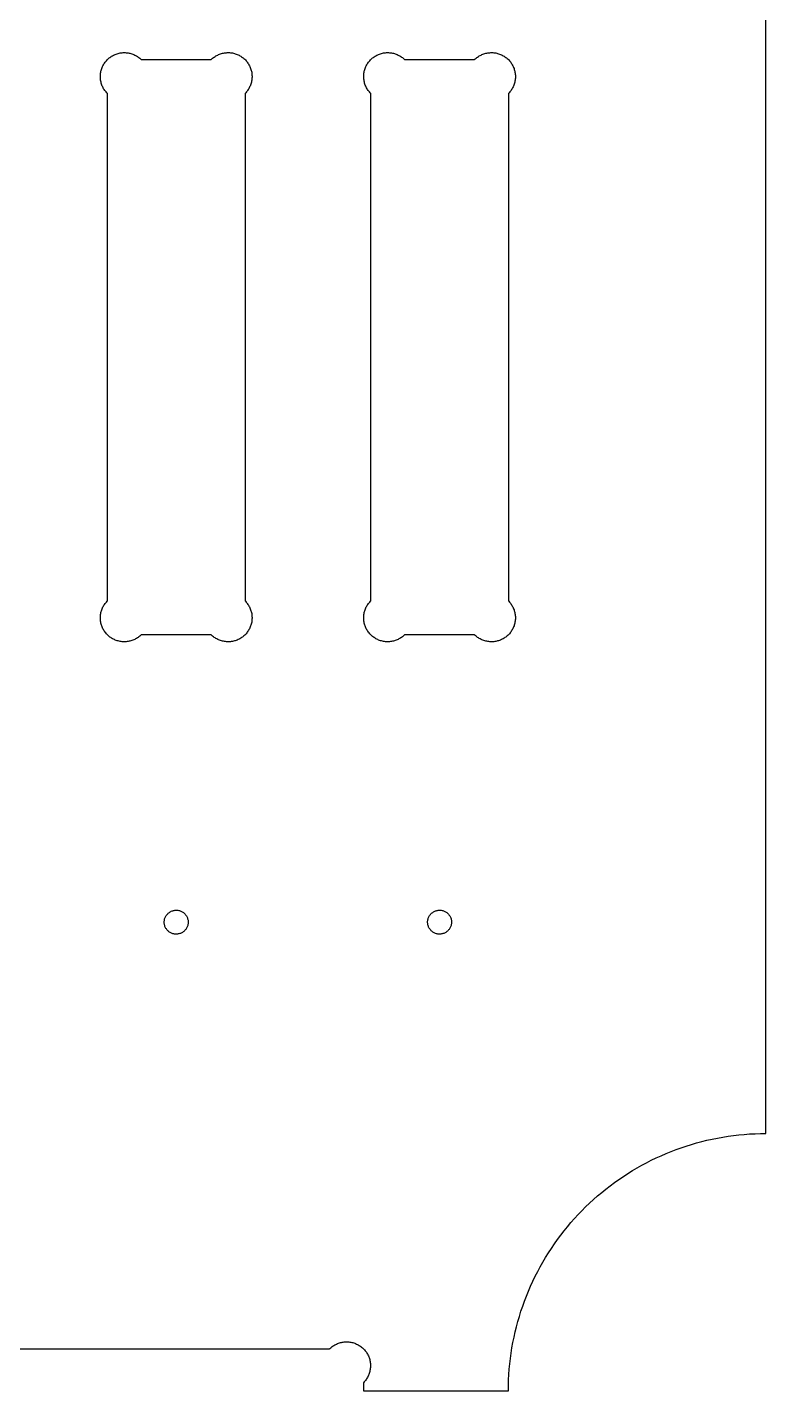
# Model space of a CAD drawing. Extents: x 0 to 96, y 0 to 48.
# Drawn here: x 83.77 to 87.63, y 23.28 to 30.4 of the extents above; entities that cross this region are included whole.
import ezdxf

# ---------------------------------------------------------------- set-up
doc = ezdxf.new("R2010")
doc.units = 0
doc.layers.add('Layer_1', color=7, linetype='CONTINUOUS')

msp = doc.modelspace()

# ---------------------------------------------------------------- linework, layer by layer
at = {"layer": 'Layer_1', "color": 7}
for p, q in [((87.630359, 24.620122), (87.630359, 46.182721)), ((84.269729, 30.264571), (84.274847, 30.26496)), ((84.274847, 30.264964), (84.279964, 30.26512)), ((84.279964, 30.265122), (84.285477, 30.265122)), ((84.285477, 30.265083), (84.290594, 30.264806)), ((84.814217, 30.264808), (84.819336, 30.265086)), ((84.819336, 30.265083), (84.824847, 30.265083)), ((84.824847, 30.265122), (84.829964, 30.264967)), ((84.829964, 30.264964), (84.835083, 30.264576)), ((85.644532, 30.264571), (85.650043, 30.26496)), ((85.650043, 30.264964), (85.655162, 30.26512)), ((85.655162, 30.265122), (85.66028, 30.265122)), ((85.66028, 30.265083), (85.665792, 30.264806)), ((86.189413, 30.264808), (86.194532, 30.265086)), ((86.194532, 30.265083), (86.19965, 30.265083)), ((86.19965, 30.265122), (86.204768, 30.264967)), ((86.204768, 30.264964), (86.21028, 30.264576)), ((84.16776, 30.19217), (84.170122, 30.196894)), ((84.170122, 30.196894), (84.172484, 30.2015)), ((84.172484, 30.2015), (84.175241, 30.206028)), ((84.175241, 30.206028), (84.177997, 30.210398)), ((84.177997, 30.210398), (84.181146, 30.21465)), ((84.181146, 30.21465), (84.184296, 30.218823)), ((84.184296, 30.218823), (84.187839, 30.2228)), ((84.187839, 30.2228), (84.191382, 30.226658)), ((84.191382, 30.226658), (84.194926, 30.230359)), ((84.194926, 30.230359), (84.198862, 30.233902)), ((84.198862, 30.233902), (84.2028, 30.237288)), ((84.2028, 30.237288), (84.206737, 30.240477)), ((84.206737, 30.240477), (84.211068, 30.243508)), ((84.211068, 30.243508), (84.215398, 30.246382)), ((84.215398, 30.246382), (84.220122, 30.24906)), ((84.220122, 30.24906), (84.224847, 30.2515)), ((84.224847, 30.2515), (84.229571, 30.253783)), ((84.229571, 30.253783), (84.234296, 30.25587)), ((84.234296, 30.25587), (84.23902, 30.25776)), ((84.23902, 30.25776), (84.244138, 30.259413)), ((84.244138, 30.259413), (84.249257, 30.26087)), ((84.249257, 30.26087), (84.253981, 30.26213)), ((84.253981, 30.26213), (84.259492, 30.263152)), ((84.259492, 30.263154), (84.264611, 30.263977)), ((84.264611, 30.263981), (84.269729, 30.26457)), ((84.290594, 30.264808), (84.295713, 30.264297)), ((84.295713, 30.264296), (84.300831, 30.263584)), ((84.300831, 30.263587), (84.306343, 30.262676)), ((84.306343, 30.262681), (84.311068, 30.26154)), ((84.311068, 30.26154), (84.316186, 30.260162)), ((84.316186, 30.260162), (84.321303, 30.258627)), ((84.321303, 30.258627), (84.326422, 30.256854)), ((84.326422, 30.256854), (84.331146, 30.254847)), ((84.331146, 30.254847), (84.33587, 30.252681)), ((84.33587, 30.252681), (84.340594, 30.250319)), ((84.340594, 30.250319), (84.344926, 30.247721)), ((84.344926, 30.247721), (84.34965, 30.244964)), ((84.34965, 30.244964), (84.353981, 30.242012)), ((84.353981, 30.242012), (84.357918, 30.238902)), ((84.357918, 30.238902), (84.362249, 30.235634)), ((84.362249, 30.235634), (84.366186, 30.23217)), ((84.366186, 30.23217), (84.369729, 30.228548)), ((84.369729, 30.228548), (84.735083, 30.228548)), ((84.735083, 30.228548), (84.738627, 30.23217)), ((84.738627, 30.23217), (84.742563, 30.235634)), ((84.742563, 30.235634), (84.746894, 30.238902)), ((84.746894, 30.238902), (84.750831, 30.242012)), ((84.750831, 30.242012), (84.755162, 30.244964)), ((84.755162, 30.244964), (84.759887, 30.247721)), ((84.759887, 30.247721), (84.764217, 30.250319)), ((84.764217, 30.250319), (84.768941, 30.252681)), ((84.768941, 30.252681), (84.773666, 30.254847)), ((84.773666, 30.254847), (84.778784, 30.256854)), ((84.778784, 30.256854), (84.783508, 30.258627)), ((84.783508, 30.258627), (84.788627, 30.260162)), ((84.788627, 30.260162), (84.793744, 30.26154)), ((84.793744, 30.26154), (84.798862, 30.262681)), ((84.798862, 30.262681), (84.803981, 30.263592)), ((84.803981, 30.263587), (84.809099, 30.264298)), ((84.809099, 30.264296), (84.814217, 30.264807)), ((84.835083, 30.264571), (84.840201, 30.263982)), ((84.840201, 30.263981), (84.845713, 30.263159)), ((84.845713, 30.263154), (84.850831, 30.262132)), ((84.850831, 30.26213), (84.855949, 30.26087)), ((84.855949, 30.26087), (84.860673, 30.259413)), ((84.860673, 30.259413), (84.865792, 30.25776)), ((84.865792, 30.25776), (84.870517, 30.25587)), ((84.870517, 30.25587), (84.875634, 30.253783)), ((84.875634, 30.253783), (84.880359, 30.2515)), ((84.880359, 30.2515), (84.884689, 30.24906)), ((84.884689, 30.24906), (84.889413, 30.246382)), ((84.889413, 30.246382), (84.893744, 30.243508)), ((84.893744, 30.243508), (84.898076, 30.240477)), ((84.898076, 30.240477), (84.902012, 30.237288)), ((84.902012, 30.237288), (84.905949, 30.233902)), ((84.905949, 30.233902), (84.909887, 30.230359)), ((84.909887, 30.230359), (84.913823, 30.226658)), ((84.913823, 30.226658), (84.917367, 30.2228)), ((84.917367, 30.2228), (84.920517, 30.218823)), ((84.920517, 30.218823), (84.923666, 30.21465)), ((84.923666, 30.21465), (84.926816, 30.210398)), ((84.926816, 30.210398), (84.929571, 30.206028)), ((84.929571, 30.206028), (84.932327, 30.2015)), ((84.932327, 30.2015), (84.934689, 30.196894)), ((84.934689, 30.196894), (84.937051, 30.19217)), ((85.542957, 30.19217), (85.544926, 30.196894)), ((85.544926, 30.196894), (85.547681, 30.2015)), ((85.547681, 30.2015), (85.550043, 30.206028)), ((85.550043, 30.206028), (85.553193, 30.210398)), ((85.553193, 30.210398), (85.555949, 30.21465)), ((85.555949, 30.21465), (85.559492, 30.218823)), ((85.559492, 30.218823), (85.562642, 30.2228)), ((85.562642, 30.2228), (85.566186, 30.226658)), ((85.566186, 30.226658), (85.570122, 30.230359)), ((85.570122, 30.230359), (85.573666, 30.233902)), ((85.573666, 30.233902), (85.577603, 30.237288)), ((85.577603, 30.237288), (85.581933, 30.240477)), ((85.581933, 30.240477), (85.586264, 30.243508)), ((85.586264, 30.243508), (85.590594, 30.246382)), ((85.590594, 30.246382), (85.594926, 30.24906)), ((85.594926, 30.24906), (85.59965, 30.2515)), ((85.59965, 30.2515), (85.604374, 30.253783)), ((85.604374, 30.253783), (85.609099, 30.25587)), ((85.609099, 30.25587), (85.614217, 30.25776)), ((85.614217, 30.25776), (85.618941, 30.259413)), ((85.618941, 30.259413), (85.62406, 30.26087)), ((85.62406, 30.26087), (85.629178, 30.26213)), ((85.629178, 30.26213), (85.634296, 30.263152)), ((85.634296, 30.263154), (85.639413, 30.263977)), ((85.639413, 30.263981), (85.644532, 30.26457)), ((85.665792, 30.264808), (85.67091, 30.264297)), ((85.67091, 30.264296), (85.676028, 30.263584)), ((85.676028, 30.263587), (85.681146, 30.262676)), ((85.681146, 30.262681), (85.686264, 30.26154)), ((85.686264, 30.26154), (85.691382, 30.260162)), ((85.691382, 30.260162), (85.6965, 30.258627)), ((85.6965, 30.258627), (85.701224, 30.256854)), ((85.701224, 30.256854), (85.705949, 30.254847)), ((85.705949, 30.254847), (85.710673, 30.252681)), ((85.710673, 30.252681), (85.715398, 30.250319)), ((85.715398, 30.250319), (85.720122, 30.247721)), ((85.720122, 30.247721), (85.724453, 30.244964)), ((85.724453, 30.244964), (85.728784, 30.242012)), ((85.728784, 30.242012), (85.733114, 30.238902)), ((85.733114, 30.238902), (85.737051, 30.235634)), ((85.737051, 30.235634), (85.740989, 30.23217)), ((85.740989, 30.23217), (85.744926, 30.228548)), ((85.744926, 30.228548), (86.109887, 30.228548)), ((86.109887, 30.228548), (86.113823, 30.23217)), ((86.113823, 30.23217), (86.11776, 30.235634)), ((86.11776, 30.235634), (86.121698, 30.238902)), ((86.121698, 30.238902), (86.126028, 30.242012)), ((86.126028, 30.242012), (86.130359, 30.244964)), ((86.130359, 30.244964), (86.134689, 30.247721)), ((86.134689, 30.247721), (86.139413, 30.250319)), ((86.139413, 30.250319), (86.144138, 30.252681)), ((86.144138, 30.252681), (86.148862, 30.254847)), ((86.148862, 30.254847), (86.153587, 30.256854)), ((86.153587, 30.256854), (86.158706, 30.258627)), ((86.158706, 30.258627), (86.16343, 30.260162)), ((86.16343, 30.260162), (86.168548, 30.26154)), ((86.168548, 30.26154), (86.173666, 30.262681)), ((86.173666, 30.262681), (86.178784, 30.263592)), ((86.178784, 30.263587), (86.183902, 30.264298)), ((86.183902, 30.264296), (86.189413, 30.264807)), ((86.21028, 30.264571), (86.215398, 30.263982)), ((86.215398, 30.263981), (86.220517, 30.263159)), ((86.220517, 30.263154), (86.225634, 30.262132)), ((86.225634, 30.26213), (86.230752, 30.26087)), ((86.230752, 30.26087), (86.23587, 30.259413)), ((86.23587, 30.259413), (86.240594, 30.25776)), ((86.240594, 30.25776), (86.245713, 30.25587)), ((86.245713, 30.25587), (86.250438, 30.253783)), ((86.250438, 30.253783), (86.255162, 30.2515)), ((86.255162, 30.2515), (86.259887, 30.24906)), ((86.259887, 30.24906), (86.264217, 30.246382)), ((86.264217, 30.246382), (86.268548, 30.243508)), ((86.268548, 30.243508), (86.272879, 30.240477)), ((86.272879, 30.240477), (86.277209, 30.237288)), ((86.277209, 30.237288), (86.281146, 30.233902)), ((86.281146, 30.233902), (86.285083, 30.230359)), ((86.285083, 30.230359), (86.288627, 30.226658)), ((86.288627, 30.226658), (86.29217, 30.2228)), ((86.29217, 30.2228), (86.295713, 30.218823)), ((86.295713, 30.218823), (86.298862, 30.21465)), ((86.298862, 30.21465), (86.301619, 30.210398)), ((86.301619, 30.210398), (86.304768, 30.206028)), ((86.304768, 30.206028), (86.30713, 30.2015)), ((86.30713, 30.2015), (86.309887, 30.196894)), ((86.309887, 30.196894), (86.312249, 30.19217)), ((84.156343, 30.141461), (84.156732, 30.146698)), ((84.156343, 30.136224), (84.156343, 30.141461)), ((84.156737, 30.130989), (84.156348, 30.136224)), ((84.156737, 30.146698), (84.157126, 30.151894)), ((84.15713, 30.125792), (84.156741, 30.130989)), ((84.157918, 30.120594), (84.157129, 30.125792)), ((84.15713, 30.151894), (84.157519, 30.157091)), ((84.157524, 30.157091), (84.158313, 30.162288)), ((84.158311, 30.162288), (84.159492, 30.167406)), ((84.159492, 30.167406), (84.160673, 30.172484)), ((84.160673, 30.172484), (84.162249, 30.177524)), ((84.162249, 30.177524), (84.163823, 30.182484)), ((84.163823, 30.182484), (84.165792, 30.187367)), ((84.165792, 30.187367), (84.16776, 30.19217)), ((84.937051, 30.19217), (84.93902, 30.187367)), ((84.93902, 30.187367), (84.940989, 30.182484)), ((84.940989, 30.182484), (84.942563, 30.177524)), ((84.942563, 30.177524), (84.944138, 30.172484)), ((84.944138, 30.172484), (84.945319, 30.167406)), ((84.945319, 30.167406), (84.9465, 30.162288)), ((84.9465, 30.162288), (84.947289, 30.157091)), ((84.947681, 30.125792), (84.946892, 30.120594)), ((84.947288, 30.157091), (84.947677, 30.151894)), ((84.947681, 30.151894), (84.94807, 30.146698)), ((84.948076, 30.130989), (84.947687, 30.125792)), ((84.948076, 30.146698), (84.948464, 30.141461)), ((84.948469, 30.136224), (84.94808, 30.130989)), ((84.948469, 30.141461), (84.948469, 30.136224)), ((85.53154, 30.146698), (85.531929, 30.151894)), ((85.53154, 30.141461), (85.53154, 30.146698)), ((85.53154, 30.136224), (85.53154, 30.141461)), ((85.531933, 30.130989), (85.531544, 30.136224)), ((85.531933, 30.151894), (85.532722, 30.157091)), ((85.532327, 30.125792), (85.531938, 30.130989)), ((85.533114, 30.120594), (85.532326, 30.125792)), ((85.532721, 30.157091), (85.53351, 30.162288)), ((85.533508, 30.162288), (85.534297, 30.167406)), ((85.534296, 30.167406), (85.53587, 30.172484)), ((85.53587, 30.172484), (85.537051, 30.177524)), ((85.537051, 30.177524), (85.53902, 30.182484)), ((85.53902, 30.182484), (85.540594, 30.187367)), ((85.540594, 30.187367), (85.542957, 30.19217)), ((86.312249, 30.19217), (86.314217, 30.187367)), ((86.314217, 30.187367), (86.316186, 30.182484)), ((86.316186, 30.182484), (86.31776, 30.177524)), ((86.31776, 30.177524), (86.319336, 30.172484)), ((86.319336, 30.172484), (86.320517, 30.167406)), ((86.320517, 30.167406), (86.321306, 30.162288)), ((86.321303, 30.162288), (86.322092, 30.157091)), ((86.322484, 30.125792), (86.321696, 30.120594)), ((86.322091, 30.157091), (86.32288, 30.151894)), ((86.323272, 30.130989), (86.322483, 30.125792)), ((86.322879, 30.151894), (86.323268, 30.146698)), ((86.323272, 30.146698), (86.323272, 30.141461)), ((86.323272, 30.141461), (86.323272, 30.136224)), ((86.323272, 30.136224), (86.323272, 30.130989)), ((84.159099, 30.115438), (84.157918, 30.120594)), ((84.159887, 30.110319), (84.159098, 30.115438)), ((84.161461, 30.10528), (84.159887, 30.110319)), ((84.163036, 30.10028), (84.161461, 30.10528)), ((84.164611, 30.095359), (84.163036, 30.10028)), ((84.166579, 30.090517), (84.164611, 30.095359)), ((84.168941, 30.085752), (84.166579, 30.090517)), ((84.171303, 30.081068), (84.168941, 30.085752)), ((84.173666, 30.0765), (84.171303, 30.081068)), ((84.176422, 30.072051), (84.173666, 30.0765)), ((84.179571, 30.067721), (84.176422, 30.072051)), ((84.182721, 30.063508), (84.179571, 30.067721)), ((84.18587, 30.059453), (84.182721, 30.063508)), ((84.189413, 30.055517), (84.18587, 30.059453)), ((84.192957, 30.051737), (84.189413, 30.055517)), ((84.192957, 27.401382), (84.192957, 30.051737)), ((84.915398, 30.055517), (84.911854, 30.051737)), ((84.911854, 30.051737), (84.911854, 27.401382)), ((84.918941, 30.059453), (84.915398, 30.055517)), ((84.922091, 30.063508), (84.918941, 30.059453)), ((84.925241, 30.067721), (84.922091, 30.063508)), ((84.92839, 30.072051), (84.925241, 30.067721)), ((84.931146, 30.0765), (84.92839, 30.072051)), ((84.933508, 30.081068), (84.931146, 30.0765)), ((84.93587, 30.085752), (84.933508, 30.081068)), ((84.938232, 30.090517), (84.93587, 30.085752)), ((84.940201, 30.095359), (84.938232, 30.090517)), ((84.941776, 30.10028), (84.940201, 30.095359)), ((84.943351, 30.10528), (84.941776, 30.10028)), ((84.944926, 30.110319), (84.943351, 30.10528)), ((84.946107, 30.115438), (84.944926, 30.110319)), ((84.946894, 30.120594), (84.946106, 30.115438)), ((85.533902, 30.115438), (85.533113, 30.120594)), ((85.535083, 30.110319), (85.533902, 30.115438)), ((85.536264, 30.10528), (85.535083, 30.110319)), ((85.537839, 30.10028), (85.536264, 30.10528)), ((85.539808, 30.095359), (85.537839, 30.10028)), ((85.541776, 30.090517), (85.539808, 30.095359)), ((85.543744, 30.085752), (85.541776, 30.090517)), ((85.546107, 30.081068), (85.543744, 30.085752)), ((85.548862, 30.0765), (85.546107, 30.081068)), ((85.551619, 30.072051), (85.548862, 30.0765)), ((85.554374, 30.067721), (85.551619, 30.072051)), ((85.557524, 30.063508), (85.554374, 30.067721)), ((85.561068, 30.059453), (85.557524, 30.063508)), ((85.564611, 30.055517), (85.561068, 30.059453)), ((85.568154, 30.051737), (85.564611, 30.055517)), ((85.568154, 27.401382), (85.568154, 30.051737)), ((86.290594, 30.055517), (86.286658, 30.051737)), ((86.286658, 30.051737), (86.286658, 27.401382)), ((86.293744, 30.059453), (86.290594, 30.055517)), ((86.297288, 30.063508), (86.293744, 30.059453)), ((86.300438, 30.067721), (86.297288, 30.063508)), ((86.303193, 30.072051), (86.300438, 30.067721)), ((86.305949, 30.0765), (86.303193, 30.072051)), ((86.308706, 30.081068), (86.305949, 30.0765)), ((86.311068, 30.085752), (86.308706, 30.081068)), ((86.313036, 30.090517), (86.311068, 30.085752)), ((86.315004, 30.095359), (86.313036, 30.090517)), ((86.316973, 30.10028), (86.315004, 30.095359)), ((86.318548, 30.10528), (86.316973, 30.10028)), ((86.319729, 30.110319), (86.318548, 30.10528)), ((86.32091, 30.115438), (86.319729, 30.110319)), ((86.321698, 30.120594), (86.320909, 30.115438)), ((84.159492, 27.34024), (84.160673, 27.345319)), ((84.160673, 27.345319), (84.162249, 27.350359)), ((84.162249, 27.350359), (84.163823, 27.355319)), ((84.163823, 27.355319), (84.165792, 27.360201)), ((84.165792, 27.360201), (84.16776, 27.365004)), ((84.16776, 27.365004), (84.170122, 27.369729)), ((84.170122, 27.369729), (84.172484, 27.374336)), ((84.172484, 27.374336), (84.175241, 27.378862)), ((84.175241, 27.378862), (84.177997, 27.383232)), ((84.177997, 27.383232), (84.181146, 27.387524)), ((84.181146, 27.387524), (84.184296, 27.391658)), ((84.184296, 27.391658), (84.187839, 27.395634)), ((84.187839, 27.395634), (84.191382, 27.399492)), ((84.191382, 27.399492), (84.192957, 27.401382)), ((84.911854, 27.401382), (84.913823, 27.399492)), ((84.913823, 27.399492), (84.917367, 27.395634)), ((84.917367, 27.395634), (84.920517, 27.391658)), ((84.920517, 27.391658), (84.923666, 27.387524)), ((84.923666, 27.387524), (84.926816, 27.383232)), ((84.926816, 27.383232), (84.929571, 27.378862)), ((84.929571, 27.378862), (84.932327, 27.374336)), ((84.932327, 27.374336), (84.934689, 27.369729)), ((84.934689, 27.369729), (84.937051, 27.365004)), ((84.937051, 27.365004), (84.93902, 27.360201)), ((84.93902, 27.360201), (84.940989, 27.355319)), ((84.940989, 27.355319), (84.942563, 27.350359)), ((84.942563, 27.350359), (84.944138, 27.345319)), ((84.944138, 27.345319), (84.945319, 27.34024)), ((85.534296, 27.34024), (85.53587, 27.345319)), ((85.53587, 27.345319), (85.537051, 27.350359)), ((85.537051, 27.350359), (85.53902, 27.355319)), ((85.53902, 27.355319), (85.540594, 27.360201)), ((85.540594, 27.360201), (85.542957, 27.365004)), ((85.542957, 27.365004), (85.544926, 27.369729)), ((85.544926, 27.369729), (85.547681, 27.374336)), ((85.547681, 27.374336), (85.550043, 27.378862)), ((85.550043, 27.378862), (85.553193, 27.383232)), ((85.553193, 27.383232), (85.555949, 27.387524)), ((85.555949, 27.387524), (85.559492, 27.391658)), ((85.559492, 27.391658), (85.562642, 27.395634)), ((85.562642, 27.395634), (85.566186, 27.399492)), ((85.566186, 27.399492), (85.568154, 27.401382)), ((86.286658, 27.401382), (86.288627, 27.399492)), ((86.288627, 27.399492), (86.29217, 27.395634)), ((86.29217, 27.395634), (86.295713, 27.391658)), ((86.295713, 27.391658), (86.298862, 27.387524)), ((86.298862, 27.387524), (86.301619, 27.383232)), ((86.301619, 27.383232), (86.304768, 27.378862)), ((86.304768, 27.378862), (86.30713, 27.374336)), ((86.30713, 27.374336), (86.309887, 27.369729)), ((86.309887, 27.369729), (86.312249, 27.365004)), ((86.312249, 27.365004), (86.314217, 27.360201)), ((86.314217, 27.360201), (86.316186, 27.355319)), ((86.316186, 27.355319), (86.31776, 27.350359)), ((86.31776, 27.350359), (86.319336, 27.345319)), ((86.319336, 27.345319), (86.320517, 27.34024)), ((84.156343, 27.314296), (84.156732, 27.319532)), ((84.156343, 27.311658), (84.156343, 27.314296)), ((84.156737, 27.306421), (84.156348, 27.311658)), ((84.156737, 27.319532), (84.157126, 27.324729)), ((84.15713, 27.301224), (84.156741, 27.306421)), ((84.15713, 27.324729), (84.157519, 27.329926)), ((84.157524, 27.296028), (84.157136, 27.301224)), ((84.158311, 27.290831), (84.157522, 27.296028)), ((84.157524, 27.329926), (84.158313, 27.335122)), ((84.158311, 27.335122), (84.159492, 27.34024)), ((84.159492, 27.285713), (84.158311, 27.290831)), ((84.160673, 27.280634), (84.159492, 27.285713)), ((84.162249, 27.275594), (84.160673, 27.280634)), ((84.163823, 27.270634), (84.162249, 27.275594)), ((84.942563, 27.275594), (84.940989, 27.270634)), ((84.944138, 27.280634), (84.942563, 27.275594)), ((84.945319, 27.285713), (84.944138, 27.280634)), ((84.945319, 27.34024), (84.9465, 27.335122)), ((84.9465, 27.290831), (84.945319, 27.285713)), ((84.947288, 27.296028), (84.946499, 27.290831)), ((84.9465, 27.335122), (84.947289, 27.329926)), ((84.947288, 27.329926), (84.947677, 27.324729)), ((84.947681, 27.301224), (84.947292, 27.296028)), ((84.947681, 27.324729), (84.94807, 27.319532)), ((84.948076, 27.306421), (84.947687, 27.301224)), ((84.948076, 27.319532), (84.948464, 27.314296)), ((84.948469, 27.311658), (84.94808, 27.306421)), ((84.948469, 27.314296), (84.948469, 27.311658)), ((85.53154, 27.319532), (85.531929, 27.324729)), ((85.53154, 27.314296), (85.53154, 27.319532)), ((85.53154, 27.311658), (85.53154, 27.314296)), ((85.53154, 27.306421), (85.53154, 27.311658)), ((85.531933, 27.301224), (85.531544, 27.306421)), ((85.532721, 27.296028), (85.531932, 27.301224)), ((85.531933, 27.324729), (85.532722, 27.329926)), ((85.533508, 27.290831), (85.532719, 27.296028)), ((85.532721, 27.329926), (85.53351, 27.335122)), ((85.534296, 27.285713), (85.533507, 27.290831)), ((85.533508, 27.335122), (85.534297, 27.34024)), ((85.53587, 27.280634), (85.534296, 27.285713)), ((85.537051, 27.275594), (85.53587, 27.280634)), ((85.53902, 27.270634), (85.537051, 27.275594)), ((86.31776, 27.275594), (86.316186, 27.270634)), ((86.319336, 27.280634), (86.31776, 27.275594)), ((86.320517, 27.285713), (86.319336, 27.280634)), ((86.321303, 27.290831), (86.320514, 27.285713)), ((86.320517, 27.34024), (86.321306, 27.335122)), ((86.322091, 27.296028), (86.321302, 27.290831)), ((86.321303, 27.335122), (86.322092, 27.329926)), ((86.322879, 27.301224), (86.32209, 27.296028)), ((86.322091, 27.329926), (86.32288, 27.324729)), ((86.322879, 27.324729), (86.323268, 27.319532)), ((86.323272, 27.306421), (86.322883, 27.301224)), ((86.323272, 27.319532), (86.323272, 27.314296)), ((86.323272, 27.314296), (86.323272, 27.311658)), ((86.323272, 27.311658), (86.323272, 27.306421)), ((84.165792, 27.265752), (84.163823, 27.270634)), ((84.16776, 27.260949), (84.165792, 27.265752)), ((84.170122, 27.256224), (84.16776, 27.260949)), ((84.172484, 27.251619), (84.170122, 27.256224)), ((84.175241, 27.24713), (84.172484, 27.251619)), ((84.177997, 27.242721), (84.175241, 27.24713)), ((84.181146, 27.238469), (84.177997, 27.242721)), ((84.184296, 27.234296), (84.181146, 27.238469)), ((84.187839, 27.230319), (84.184296, 27.234296)), ((84.191382, 27.226461), (84.187839, 27.230319)), ((84.194926, 27.22276), (84.191382, 27.226461)), ((84.198862, 27.219217), (84.194926, 27.22276)), ((84.2028, 27.215831), (84.198862, 27.219217)), ((84.206737, 27.212642), (84.2028, 27.215831)), ((84.211068, 27.209611), (84.206737, 27.212642)), ((84.215398, 27.206737), (84.211068, 27.209611)), ((84.220122, 27.20406), (84.215398, 27.206737)), ((84.224847, 27.201619), (84.220122, 27.20406)), ((84.340594, 27.2028), (84.33587, 27.200438)), ((84.344926, 27.205398), (84.340594, 27.2028)), ((84.34965, 27.208154), (84.344926, 27.205398)), ((84.353981, 27.211107), (84.34965, 27.208154)), ((84.357918, 27.214217), (84.353981, 27.211107)), ((84.362249, 27.217524), (84.357918, 27.214217)), ((84.366186, 27.220949), (84.362249, 27.217524)), ((84.369729, 27.224611), (84.366186, 27.220949)), ((84.735083, 27.224611), (84.369729, 27.224611)), ((84.738627, 27.220949), (84.735083, 27.224611)), ((84.742563, 27.217524), (84.738627, 27.220949)), ((84.746894, 27.214217), (84.742563, 27.217524)), ((84.750831, 27.211107), (84.746894, 27.214217)), ((84.755162, 27.208154), (84.750831, 27.211107)), ((84.759887, 27.205398), (84.755162, 27.208154)), ((84.764217, 27.2028), (84.759887, 27.205398)), ((84.768941, 27.200438), (84.764217, 27.2028)), ((84.884689, 27.20406), (84.880359, 27.201619)), ((84.889413, 27.206737), (84.884689, 27.20406)), ((84.893744, 27.209611), (84.889413, 27.206737)), ((84.898076, 27.212642), (84.893744, 27.209611)), ((84.902012, 27.215831), (84.898076, 27.212642)), ((84.905949, 27.219217), (84.902012, 27.215831)), ((84.909887, 27.22276), (84.905949, 27.219217)), ((84.913823, 27.226461), (84.909887, 27.22276)), ((84.917367, 27.230319), (84.913823, 27.226461)), ((84.920517, 27.234296), (84.917367, 27.230319)), ((84.923666, 27.238469), (84.920517, 27.234296)), ((84.926816, 27.242721), (84.923666, 27.238469)), ((84.929571, 27.24713), (84.926816, 27.242721)), ((84.932327, 27.251619), (84.929571, 27.24713)), ((84.934689, 27.256224), (84.932327, 27.251619)), ((84.937051, 27.260949), (84.934689, 27.256224)), ((84.93902, 27.265752), (84.937051, 27.260949)), ((84.940989, 27.270634), (84.93902, 27.265752)), ((85.540594, 27.265752), (85.53902, 27.270634)), ((85.542957, 27.260949), (85.540594, 27.265752)), ((85.544926, 27.256224), (85.542957, 27.260949)), ((85.547681, 27.251619), (85.544926, 27.256224)), ((85.550043, 27.24713), (85.547681, 27.251619)), ((85.553193, 27.242721), (85.550043, 27.24713)), ((85.555949, 27.238469), (85.553193, 27.242721)), ((85.559492, 27.234296), (85.555949, 27.238469)), ((85.562642, 27.230319), (85.559492, 27.234296)), ((85.566186, 27.226461), (85.562642, 27.230319)), ((85.570122, 27.22276), (85.566186, 27.226461)), ((85.573666, 27.219217), (85.570122, 27.22276)), ((85.577603, 27.215831), (85.573666, 27.219217)), ((85.581933, 27.212642), (85.577603, 27.215831)), ((85.586264, 27.209611), (85.581933, 27.212642)), ((85.590594, 27.206737), (85.586264, 27.209611)), ((85.594926, 27.20406), (85.590594, 27.206737)), ((85.59965, 27.201619), (85.594926, 27.20406)), ((85.715398, 27.2028), (85.710673, 27.200438)), ((85.720122, 27.205398), (85.715398, 27.2028)), ((85.724453, 27.208154), (85.720122, 27.205398)), ((85.728784, 27.211107), (85.724453, 27.208154)), ((85.733114, 27.214217), (85.728784, 27.211107)), ((85.737051, 27.217524), (85.733114, 27.214217)), ((85.740989, 27.220949), (85.737051, 27.217524)), ((85.744926, 27.224611), (85.740989, 27.220949)), ((86.109887, 27.224611), (85.744926, 27.224611)), ((86.113823, 27.220949), (86.109887, 27.224611)), ((86.11776, 27.217524), (86.113823, 27.220949)), ((86.121698, 27.214217), (86.11776, 27.217524)), ((86.126028, 27.211107), (86.121698, 27.214217)), ((86.130359, 27.208154), (86.126028, 27.211107)), ((86.134689, 27.205398), (86.130359, 27.208154)), ((86.139413, 27.2028), (86.134689, 27.205398)), ((86.144138, 27.200438), (86.139413, 27.2028)), ((86.259887, 27.20406), (86.255162, 27.201619)), ((86.264217, 27.206737), (86.259887, 27.20406)), ((86.268548, 27.209611), (86.264217, 27.206737)), ((86.272879, 27.212642), (86.268548, 27.209611)), ((86.277209, 27.215831), (86.272879, 27.212642)), ((86.281146, 27.219217), (86.277209, 27.215831)), ((86.285083, 27.22276), (86.281146, 27.219217)), ((86.288627, 27.226461), (86.285083, 27.22276)), ((86.29217, 27.230319), (86.288627, 27.226461)), ((86.295713, 27.234296), (86.29217, 27.230319)), ((86.298862, 27.238469), (86.295713, 27.234296)), ((86.301619, 27.242721), (86.298862, 27.238469)), ((86.304768, 27.24713), (86.301619, 27.242721)), ((86.30713, 27.251619), (86.304768, 27.24713)), ((86.309887, 27.256224), (86.30713, 27.251619)), ((86.312249, 27.260949), (86.309887, 27.256224)), ((86.314217, 27.265752), (86.312249, 27.260949)), ((86.316186, 27.270634), (86.314217, 27.265752)), ((84.229571, 27.199336), (84.224847, 27.201619)), ((84.234296, 27.197249), (84.229571, 27.199336)), ((84.23902, 27.195359), (84.234296, 27.197249)), ((84.244138, 27.193706), (84.23902, 27.195359)), ((84.249257, 27.192249), (84.244138, 27.193706)), ((84.253981, 27.190989), (84.249257, 27.192249)), ((84.259492, 27.189964), (84.253981, 27.190987)), ((84.264611, 27.189138), (84.259492, 27.18996)), ((84.269729, 27.188548), (84.264611, 27.189137)), ((84.274847, 27.188154), (84.269729, 27.188543)), ((84.279964, 27.187997), (84.274847, 27.188152)), ((84.285477, 27.188036), (84.279964, 27.188036)), ((84.290594, 27.188311), (84.285477, 27.188033)), ((84.295713, 27.188823), (84.290594, 27.188312)), ((84.300831, 27.189532), (84.295713, 27.188821)), ((84.306343, 27.190438), (84.300831, 27.189527)), ((84.311068, 27.191579), (84.306343, 27.190438)), ((84.316186, 27.192957), (84.311068, 27.191579)), ((84.321303, 27.194492), (84.316186, 27.192957)), ((84.326422, 27.196264), (84.321303, 27.194492)), ((84.331146, 27.198272), (84.326422, 27.196264)), ((84.33587, 27.200438), (84.331146, 27.198272)), ((84.773666, 27.198272), (84.768941, 27.200438)), ((84.778784, 27.196264), (84.773666, 27.198272)), ((84.783508, 27.194492), (84.778784, 27.196264)), ((84.788627, 27.192957), (84.783508, 27.194492)), ((84.793744, 27.191579), (84.788627, 27.192957)), ((84.798862, 27.190438), (84.793744, 27.191579)), ((84.803981, 27.189532), (84.798862, 27.190443)), ((84.809099, 27.188823), (84.803981, 27.189534)), ((84.814217, 27.188311), (84.809099, 27.188822)), ((84.819336, 27.188036), (84.814217, 27.188313)), ((84.824847, 27.187997), (84.819336, 27.187997)), ((84.829964, 27.188154), (84.824847, 27.187999)), ((84.835083, 27.188548), (84.829964, 27.188159)), ((84.840201, 27.189138), (84.835083, 27.188549)), ((84.845713, 27.189964), (84.840201, 27.189142)), ((84.850831, 27.190989), (84.845713, 27.189967)), ((84.855949, 27.192249), (84.850831, 27.190989)), ((84.860673, 27.193706), (84.855949, 27.192249)), ((84.865792, 27.195359), (84.860673, 27.193706)), ((84.870517, 27.197249), (84.865792, 27.195359)), ((84.875634, 27.199336), (84.870517, 27.197249)), ((84.880359, 27.201619), (84.875634, 27.199336)), ((85.604374, 27.199336), (85.59965, 27.201619)), ((85.609099, 27.197249), (85.604374, 27.199336)), ((85.614217, 27.195359), (85.609099, 27.197249)), ((85.618941, 27.193706), (85.614217, 27.195359)), ((85.62406, 27.192249), (85.618941, 27.193706)), ((85.629178, 27.190989), (85.62406, 27.192249)), ((85.634296, 27.189964), (85.629178, 27.190987)), ((85.639413, 27.189138), (85.634296, 27.18996)), ((85.644532, 27.188548), (85.639413, 27.189137)), ((85.650043, 27.188154), (85.644532, 27.188543)), ((85.655162, 27.187997), (85.650043, 27.188152)), ((85.66028, 27.188036), (85.655162, 27.188036)), ((85.665792, 27.188311), (85.66028, 27.188033)), ((85.67091, 27.188823), (85.665792, 27.188312)), ((85.676028, 27.189532), (85.67091, 27.188821)), ((85.681146, 27.190438), (85.676028, 27.189527)), ((85.686264, 27.191579), (85.681146, 27.190438)), ((85.691382, 27.192957), (85.686264, 27.191579)), ((85.6965, 27.194492), (85.691382, 27.192957)), ((85.701224, 27.196264), (85.6965, 27.194492)), ((85.705949, 27.198272), (85.701224, 27.196264)), ((85.710673, 27.200438), (85.705949, 27.198272)), ((86.148862, 27.198272), (86.144138, 27.200438)), ((86.153587, 27.196264), (86.148862, 27.198272)), ((86.158706, 27.194492), (86.153587, 27.196264)), ((86.16343, 27.192957), (86.158706, 27.194492)), ((86.168548, 27.191579), (86.16343, 27.192957)), ((86.173666, 27.190438), (86.168548, 27.191579)), ((86.178784, 27.189532), (86.173666, 27.190443)), ((86.183902, 27.188823), (86.178784, 27.189534)), ((86.189413, 27.188311), (86.183902, 27.188822)), ((86.194532, 27.188036), (86.189413, 27.188313)), ((86.19965, 27.187997), (86.194532, 27.187997)), ((86.204768, 27.188154), (86.19965, 27.187999)), ((86.21028, 27.188548), (86.204768, 27.188159)), ((86.215398, 27.189138), (86.21028, 27.188549)), ((86.220517, 27.189964), (86.215398, 27.189142)), ((86.225634, 27.190989), (86.220517, 27.189967)), ((86.230752, 27.192249), (86.225634, 27.190989)), ((86.23587, 27.193706), (86.230752, 27.192249)), ((86.240594, 27.195359), (86.23587, 27.193706)), ((86.245713, 27.197249), (86.240594, 27.195359)), ((86.250438, 27.199336), (86.245713, 27.197249)), ((86.255162, 27.201619), (86.250438, 27.199336)), ((84.520122, 25.777051), (84.523666, 25.778981)), ((84.523666, 25.778981), (84.526816, 25.780713)), ((84.526816, 25.780713), (84.530752, 25.78217)), ((84.530752, 25.78217), (84.534296, 25.78343)), ((84.534296, 25.78343), (84.538232, 25.784452)), ((84.538232, 25.784453), (84.54217, 25.785242)), ((84.54217, 25.78524), (84.545713, 25.785751)), ((84.545713, 25.785752), (84.54965, 25.786063)), ((84.54965, 25.786068), (84.553587, 25.786068)), ((84.553587, 25.786107), (84.557524, 25.785873)), ((84.557524, 25.78587), (84.561461, 25.785437)), ((84.561461, 25.785438), (84.565398, 25.784727)), ((84.565398, 25.784729), (84.569336, 25.783818)), ((84.569336, 25.783823), (84.572879, 25.782642)), ((84.572879, 25.782642), (84.576816, 25.781224)), ((84.576816, 25.781224), (84.580359, 25.779571)), ((84.580359, 25.779571), (84.583508, 25.777721)), ((85.894926, 25.777051), (85.898469, 25.778981)), ((85.898469, 25.778981), (85.902012, 25.780713)), ((85.902012, 25.780713), (85.905556, 25.78217)), ((85.905556, 25.78217), (85.909492, 25.78343)), ((85.909492, 25.78343), (85.913036, 25.784452)), ((85.913036, 25.784453), (85.916973, 25.785242)), ((85.916973, 25.78524), (85.92091, 25.785751)), ((85.92091, 25.785752), (85.924847, 25.786063)), ((85.924847, 25.786068), (85.928784, 25.786068)), ((85.928784, 25.786107), (85.932721, 25.785873)), ((85.932721, 25.78587), (85.936658, 25.785437)), ((85.936658, 25.785438), (85.940594, 25.784727)), ((85.940594, 25.784729), (85.944138, 25.783818)), ((85.944138, 25.783823), (85.948076, 25.782642)), ((85.948076, 25.782642), (85.951619, 25.781224)), ((85.951619, 25.781224), (85.955162, 25.779571)), ((85.955162, 25.779571), (85.958706, 25.777721)), ((84.489808, 25.724926), (84.490197, 25.728823)), ((84.489808, 25.720989), (84.489808, 25.724926)), ((84.490201, 25.717091), (84.489812, 25.720989)), ((84.490989, 25.713193), (84.4902, 25.717091)), ((84.490201, 25.728823), (84.49059, 25.732721)), ((84.490594, 25.732721), (84.491383, 25.736619)), ((84.491776, 25.709336), (84.490987, 25.713193)), ((84.491382, 25.736619), (84.492171, 25.740398)), ((84.492563, 25.705556), (84.491774, 25.709336)), ((84.49217, 25.740398), (84.493351, 25.744178)), ((84.493351, 25.744178), (84.494926, 25.747839)), ((84.494926, 25.747839), (84.4965, 25.751382)), ((84.4965, 25.751382), (84.498469, 25.754847)), ((84.498469, 25.754847), (84.500438, 25.758193)), ((84.500438, 25.758193), (84.5028, 25.761382)), ((84.5028, 25.761382), (84.505162, 25.764453)), ((84.505162, 25.764453), (84.507918, 25.767327)), ((84.507918, 25.767327), (84.510673, 25.770043)), ((84.510673, 25.770043), (84.51343, 25.772602)), ((84.51343, 25.772602), (84.516579, 25.774926)), ((84.516579, 25.774926), (84.520122, 25.777051)), ((84.583508, 25.777721), (84.587051, 25.775673)), ((84.587051, 25.775673), (84.590201, 25.77339)), ((84.590201, 25.77339), (84.593351, 25.77091)), ((84.593351, 25.77091), (84.596107, 25.768272)), ((84.596107, 25.768272), (84.598862, 25.765438)), ((84.598862, 25.765438), (84.601224, 25.762446)), ((84.601224, 25.762446), (84.603587, 25.759296)), ((84.603587, 25.759296), (84.605949, 25.755989)), ((84.605949, 25.755989), (84.607918, 25.752563)), ((84.607918, 25.752563), (84.609492, 25.74902)), ((84.609492, 25.74902), (84.611068, 25.745398)), ((84.611068, 25.745398), (84.612249, 25.741658)), ((84.612249, 25.741658), (84.61343, 25.737879)), ((84.61343, 25.710594), (84.612641, 25.706816)), ((84.614217, 25.714492), (84.613428, 25.710594)), ((84.61343, 25.737879), (84.614219, 25.73402)), ((84.614217, 25.73402), (84.614606, 25.730122)), ((84.614611, 25.71839), (84.614222, 25.714492)), ((84.614611, 25.730122), (84.615, 25.726224)), ((84.615004, 25.722288), (84.614616, 25.71839)), ((84.615004, 25.726224), (84.615004, 25.722288)), ((85.865004, 25.728823), (85.865793, 25.732721)), ((85.865004, 25.724926), (85.865004, 25.728823)), ((85.865004, 25.720989), (85.865004, 25.724926)), ((85.865398, 25.717091), (85.865009, 25.720989)), ((85.865792, 25.713193), (85.865403, 25.717091)), ((85.866579, 25.709336), (85.86579, 25.713193)), ((85.865792, 25.732721), (85.866181, 25.736619)), ((85.866186, 25.736619), (85.867367, 25.740398)), ((85.86776, 25.705556), (85.866579, 25.709336)), ((85.867367, 25.740398), (85.868548, 25.744178)), ((85.868548, 25.744178), (85.869729, 25.747839)), ((85.869729, 25.747839), (85.871303, 25.751382)), ((85.871303, 25.751382), (85.873272, 25.754847)), ((85.873272, 25.754847), (85.875241, 25.758193)), ((85.875241, 25.758193), (85.877603, 25.761382)), ((85.877603, 25.761382), (85.879964, 25.764453)), ((85.879964, 25.764453), (85.882721, 25.767327)), ((85.882721, 25.767327), (85.885477, 25.770043)), ((85.885477, 25.770043), (85.888627, 25.772602)), ((85.888627, 25.772602), (85.891776, 25.774926)), ((85.891776, 25.774926), (85.894926, 25.777051)), ((85.958706, 25.777721), (85.961854, 25.775673)), ((85.961854, 25.775673), (85.965398, 25.77339)), ((85.965398, 25.77339), (85.968154, 25.77091)), ((85.968154, 25.77091), (85.971303, 25.768272)), ((85.971303, 25.768272), (85.97406, 25.765438)), ((85.97406, 25.765438), (85.976422, 25.762446)), ((85.976422, 25.762446), (85.978784, 25.759296)), ((85.978784, 25.759296), (85.980752, 25.755989)), ((85.980752, 25.755989), (85.982721, 25.752563)), ((85.982721, 25.752563), (85.984689, 25.74902)), ((85.984689, 25.74902), (85.98587, 25.745398)), ((85.98587, 25.745398), (85.987446, 25.741658)), ((85.987446, 25.741658), (85.988234, 25.737879)), ((85.988627, 25.710594), (85.987446, 25.706816)), ((85.988232, 25.737879), (85.989021, 25.73402)), ((85.989413, 25.714492), (85.988624, 25.710594)), ((85.98902, 25.73402), (85.989409, 25.730122)), ((85.989413, 25.730122), (85.989802, 25.726224)), ((85.989808, 25.71839), (85.989419, 25.714492)), ((85.989808, 25.726224), (85.989808, 25.722288)), ((85.989808, 25.722288), (85.989808, 25.71839)), ((84.493744, 25.701816), (84.492563, 25.705556)), ((84.495319, 25.698193), (84.493744, 25.701816)), ((84.496894, 25.69465), (84.495319, 25.698193)), ((84.498862, 25.691224), (84.496894, 25.69465)), ((84.501224, 25.687957), (84.498862, 25.691224)), ((84.503587, 25.684768), (84.501224, 25.687957)), ((84.505949, 25.681776), (84.503587, 25.684768)), ((84.508706, 25.678941), (84.505949, 25.681776)), ((84.511461, 25.676303), (84.508706, 25.678941)), ((84.514611, 25.673823), (84.511461, 25.676303)), ((84.51776, 25.67154), (84.514611, 25.673823)), ((84.521303, 25.669492), (84.51776, 25.67154)), ((84.524453, 25.667642), (84.521303, 25.669492)), ((84.52839, 25.665989), (84.524453, 25.667642)), ((84.531933, 25.664571), (84.52839, 25.665989)), ((84.535477, 25.66343), (84.531933, 25.664571)), ((84.539413, 25.662484), (84.535477, 25.663429)), ((84.543351, 25.661776), (84.539413, 25.662487)), ((84.547288, 25.661343), (84.543351, 25.661777)), ((84.551224, 25.661107), (84.547288, 25.66134)), ((84.555162, 25.661146), (84.551224, 25.661146)), ((84.559099, 25.661461), (84.555162, 25.66115)), ((84.563036, 25.661973), (84.559099, 25.661462)), ((84.566579, 25.66276), (84.563036, 25.661971)), ((84.570517, 25.663783), (84.566579, 25.662761)), ((84.57406, 25.665043), (84.570517, 25.663783)), ((84.577997, 25.6665), (84.57406, 25.665043)), ((84.58154, 25.668232), (84.577997, 25.6665)), ((84.584689, 25.670162), (84.58154, 25.668232)), ((84.588232, 25.672288), (84.584689, 25.670162)), ((84.591382, 25.674611), (84.588232, 25.672288)), ((84.594138, 25.67717), (84.591382, 25.674611)), ((84.596894, 25.679887), (84.594138, 25.67717)), ((84.59965, 25.68276), (84.596894, 25.679887)), ((84.602406, 25.685831), (84.59965, 25.68276)), ((84.604374, 25.68902), (84.602406, 25.685831)), ((84.606737, 25.692367), (84.604374, 25.68902)), ((84.608311, 25.695831), (84.606737, 25.692367)), ((84.609887, 25.699374), (84.608311, 25.695831)), ((84.611461, 25.703036), (84.609887, 25.699374)), ((84.612642, 25.706816), (84.611461, 25.703036)), ((85.868941, 25.701816), (85.86776, 25.705556)), ((85.870517, 25.698193), (85.868941, 25.701816)), ((85.872091, 25.69465), (85.870517, 25.698193)), ((85.87406, 25.691224), (85.872091, 25.69465)), ((85.876028, 25.687957), (85.87406, 25.691224)), ((85.87839, 25.684768), (85.876028, 25.687957)), ((85.881146, 25.681776), (85.87839, 25.684768)), ((85.883508, 25.678941), (85.881146, 25.681776)), ((85.886658, 25.676303), (85.883508, 25.678941)), ((85.889808, 25.673823), (85.886658, 25.676303)), ((85.892957, 25.67154), (85.889808, 25.673823)), ((85.896107, 25.669492), (85.892957, 25.67154)), ((85.89965, 25.667642), (85.896107, 25.669492)), ((85.903193, 25.665989), (85.89965, 25.667642)), ((85.906737, 25.664571), (85.903193, 25.665989)), ((85.910673, 25.66343), (85.906737, 25.664571)), ((85.914611, 25.662484), (85.910673, 25.663429)), ((85.918154, 25.661776), (85.914611, 25.662487)), ((85.922091, 25.661343), (85.918154, 25.661777)), ((85.926028, 25.661107), (85.922091, 25.66134)), ((85.929964, 25.661146), (85.926028, 25.661146)), ((85.933902, 25.661461), (85.929964, 25.66115)), ((85.937839, 25.661973), (85.933902, 25.661462)), ((85.941776, 25.66276), (85.937839, 25.661971)), ((85.945319, 25.663783), (85.941776, 25.662761)), ((85.949257, 25.665043), (85.945319, 25.663783)), ((85.9528, 25.6665), (85.949257, 25.665043)), ((85.956343, 25.668232), (85.9528, 25.6665)), ((85.959887, 25.670162), (85.956343, 25.668232)), ((85.963036, 25.672288), (85.959887, 25.670162)), ((85.966186, 25.674611), (85.963036, 25.672288)), ((85.969336, 25.67717), (85.966186, 25.674611)), ((85.972091, 25.679887), (85.969336, 25.67717)), ((85.974847, 25.68276), (85.972091, 25.679887)), ((85.977209, 25.685831), (85.974847, 25.68276)), ((85.979571, 25.68902), (85.977209, 25.685831)), ((85.98154, 25.692367), (85.979571, 25.68902)), ((85.983508, 25.695831), (85.98154, 25.692367)), ((85.985083, 25.699374), (85.983508, 25.695831)), ((85.986264, 25.703036), (85.985083, 25.699374)), ((85.987446, 25.706816), (85.986264, 25.703036)), ((87.24217, 24.5628), (87.269336, 24.570634)), ((87.269336, 24.570634), (87.2965, 24.577918)), ((87.2965, 24.577918), (87.323666, 24.58465)), ((87.323666, 24.58465), (87.351224, 24.590792)), ((87.351224, 24.590792), (87.378784, 24.596343)), ((87.378784, 24.596343), (87.406343, 24.601303)), ((87.406343, 24.601303), (87.434296, 24.605713)), ((87.434296, 24.605713), (87.462249, 24.609532)), ((87.462249, 24.609532), (87.490201, 24.61276)), ((87.490201, 24.61276), (87.518154, 24.615438)), ((87.518154, 24.615438), (87.546107, 24.617484)), ((87.546107, 24.617484), (87.574453, 24.618941)), ((87.574453, 24.618941), (87.602406, 24.619852)), ((87.602406, 24.619847), (87.630359, 24.620124)), ((87.058311, 24.492249), (87.083902, 24.503981)), ((87.083902, 24.503981), (87.109887, 24.515162)), ((87.109887, 24.515162), (87.13587, 24.525792)), ((87.13587, 24.525792), (87.162249, 24.53587)), ((87.162249, 24.53587), (87.188627, 24.545398)), ((87.188627, 24.545398), (87.215398, 24.554374)), ((87.215398, 24.554374), (87.24217, 24.5628)), ((86.910673, 24.410949), (86.934296, 24.425792)), ((86.934296, 24.425792), (86.958706, 24.440122)), ((86.958706, 24.440122), (86.983114, 24.453941)), ((86.983114, 24.453941), (87.007918, 24.467209)), ((87.007918, 24.467209), (87.033114, 24.480004)), ((87.033114, 24.480004), (87.058311, 24.492249)), ((86.818154, 24.346737), (86.840594, 24.363508)), ((86.840594, 24.363508), (86.863823, 24.379808)), ((86.863823, 24.379808), (86.887051, 24.395634)), ((86.887051, 24.395634), (86.910673, 24.410949)), ((86.73154, 24.275004), (86.752406, 24.293587)), ((86.752406, 24.293587), (86.77406, 24.311776)), ((86.77406, 24.311776), (86.795713, 24.329492)), ((86.795713, 24.329492), (86.818154, 24.346737)), ((86.650831, 24.196264), (86.670517, 24.216579)), ((86.670517, 24.216579), (86.690201, 24.236461)), ((86.690201, 24.236461), (86.710673, 24.255949)), ((86.710673, 24.255949), (86.73154, 24.275004)), ((86.595319, 24.132918), (86.61343, 24.154413)), ((86.61343, 24.154413), (86.631933, 24.175517)), ((86.631933, 24.175517), (86.650831, 24.196264)), ((86.543351, 24.066224), (86.56028, 24.088823)), ((86.56028, 24.088823), (86.577603, 24.111068)), ((86.577603, 24.111068), (86.595319, 24.132918)), ((86.496107, 23.996421), (86.511461, 24.020004)), ((86.511461, 24.020004), (86.527209, 24.043272)), ((86.527209, 24.043272), (86.543351, 24.066224)), ((86.453193, 23.923744), (86.466973, 23.948272)), ((86.466973, 23.948272), (86.481146, 23.972484)), ((86.481146, 23.972484), (86.496107, 23.996421)), ((86.414611, 23.848548), (86.426816, 23.873862)), ((86.426816, 23.873862), (86.439808, 23.898941)), ((86.439808, 23.898941), (86.453193, 23.923744)), ((86.381146, 23.771068), (86.391776, 23.79713)), ((86.391776, 23.79713), (86.4028, 23.822957)), ((86.4028, 23.822957), (86.414611, 23.848548)), ((86.352406, 23.691619), (86.361461, 23.718311)), ((86.361461, 23.718311), (86.37091, 23.744768)), ((86.37091, 23.744768), (86.381146, 23.771068)), ((86.336264, 23.63776), (86.344138, 23.664768)), ((86.344138, 23.664768), (86.352406, 23.691619)), ((86.316186, 23.555752), (86.322484, 23.583232)), ((86.322484, 23.583232), (86.329178, 23.610556)), ((86.329178, 23.610556), (86.336264, 23.63776)), ((85.355162, 23.496973), (85.359099, 23.500517)), ((85.359099, 23.500517), (85.363036, 23.503902)), ((85.363036, 23.503902), (85.367367, 23.507091)), ((85.367367, 23.507091), (85.371698, 23.510122)), ((85.371698, 23.510122), (85.376028, 23.512997)), ((85.376028, 23.512997), (85.380359, 23.515634)), ((85.380359, 23.515634), (85.385083, 23.518114)), ((85.385083, 23.518114), (85.389808, 23.520398)), ((85.389808, 23.520398), (85.394532, 23.522484)), ((85.394532, 23.522484), (85.399257, 23.524374)), ((85.399257, 23.524374), (85.404374, 23.526028)), ((85.404374, 23.526028), (85.409492, 23.527484)), ((85.409492, 23.527484), (85.414611, 23.528744)), ((85.414611, 23.528744), (85.419729, 23.529767)), ((85.419729, 23.529768), (85.424847, 23.53059)), ((85.424847, 23.530594), (85.429964, 23.531183)), ((85.429964, 23.531186), (85.435083, 23.531574)), ((85.435083, 23.531579), (85.440594, 23.531734)), ((85.440594, 23.531737), (85.442957, 23.531737)), ((85.442957, 23.531737), (85.448469, 23.531581)), ((85.448469, 23.531579), (85.453587, 23.53119)), ((85.453587, 23.531186), (85.458706, 23.530597)), ((85.458706, 23.530594), (85.463823, 23.529772)), ((85.463823, 23.529768), (85.468941, 23.528746)), ((85.468941, 23.528744), (85.47406, 23.527484)), ((85.47406, 23.527484), (85.479178, 23.526028)), ((85.479178, 23.526028), (85.484296, 23.524374)), ((85.484296, 23.524374), (85.48902, 23.522484)), ((85.48902, 23.522484), (85.493744, 23.520398)), ((85.493744, 23.520398), (85.498469, 23.518114)), ((85.498469, 23.518114), (85.503193, 23.515634)), ((85.503193, 23.515634), (85.507524, 23.512997)), ((85.507524, 23.512997), (85.511854, 23.510122)), ((85.511854, 23.510122), (85.516186, 23.507091)), ((85.516186, 23.507091), (85.520517, 23.503902)), ((85.520517, 23.503902), (85.524453, 23.500517)), ((85.524453, 23.500517), (85.52839, 23.496973)), ((86.301224, 23.472681), (86.305556, 23.500477)), ((86.305556, 23.500477), (86.310673, 23.528193)), ((86.310673, 23.528193), (86.316186, 23.555752)), ((82.703193, 23.495122), (85.353193, 23.495122)), ((85.353193, 23.495122), (85.355162, 23.496973)), ((85.52839, 23.496973), (85.531933, 23.493272)), ((85.531933, 23.493272), (85.535477, 23.489413)), ((85.535477, 23.489413), (85.53902, 23.485398)), ((85.53902, 23.485398), (85.54217, 23.481264)), ((85.54217, 23.481264), (85.545319, 23.477012)), ((85.545319, 23.477012), (85.548076, 23.472602)), ((85.548076, 23.472602), (85.550831, 23.468114)), ((85.550831, 23.468114), (85.553193, 23.463508)), ((85.553193, 23.463508), (85.555556, 23.458783)), ((85.555556, 23.458783), (85.557524, 23.453981)), ((85.557524, 23.453981), (85.559492, 23.449099)), ((85.559492, 23.449099), (85.561068, 23.444138)), ((85.561068, 23.444138), (85.562642, 23.439099)), ((85.562642, 23.439099), (85.563823, 23.43402)), ((85.563823, 23.43402), (85.564612, 23.428902)), ((85.564611, 23.428902), (85.565792, 23.423706)), ((86.294138, 23.416854), (86.297288, 23.444808)), ((86.297288, 23.444808), (86.301224, 23.472681)), ((85.558311, 23.361973), (85.556343, 23.357091)), ((85.56028, 23.366894), (85.558311, 23.361973)), ((85.561854, 23.371894), (85.56028, 23.366894)), ((85.563036, 23.376933), (85.561854, 23.371894)), ((85.564217, 23.382051), (85.563036, 23.376933)), ((85.565398, 23.387209), (85.564217, 23.382051)), ((85.565792, 23.392367), (85.565403, 23.387209)), ((85.566579, 23.397602), (85.56579, 23.392367)), ((85.565792, 23.423706), (85.566181, 23.418508)), ((85.566186, 23.418508), (85.566574, 23.413311)), ((85.566579, 23.413311), (85.566579, 23.408076)), ((85.566579, 23.408076), (85.566579, 23.402839)), ((85.566579, 23.402839), (85.566579, 23.397602)), ((86.287839, 23.332642), (86.289413, 23.360752)), ((86.289413, 23.360752), (86.291382, 23.388823)), ((86.291382, 23.388823), (86.294138, 23.416854)), ((85.533902, 23.32213), (85.529964, 23.318351)), ((85.529964, 23.318351), (85.529964, 23.276382)), ((85.537051, 23.326068), (85.533902, 23.32213)), ((85.540594, 23.330122), (85.537051, 23.326068)), ((85.543744, 23.334336), (85.540594, 23.330122)), ((85.5465, 23.338666), (85.543744, 23.334336)), ((85.549257, 23.343114), (85.5465, 23.338666)), ((85.552012, 23.347681), (85.549257, 23.343114)), ((85.554374, 23.352327), (85.552012, 23.347681)), ((85.556343, 23.357091), (85.554374, 23.352327)), ((86.286658, 23.276382), (86.287047, 23.304532)), ((86.287051, 23.304532), (86.28784, 23.332642)), ((85.529964, 23.276382), (86.286658, 23.276382))]:
    msp.add_line(p, q, dxfattribs=at)

doc.saveas('drawing.dxf')
